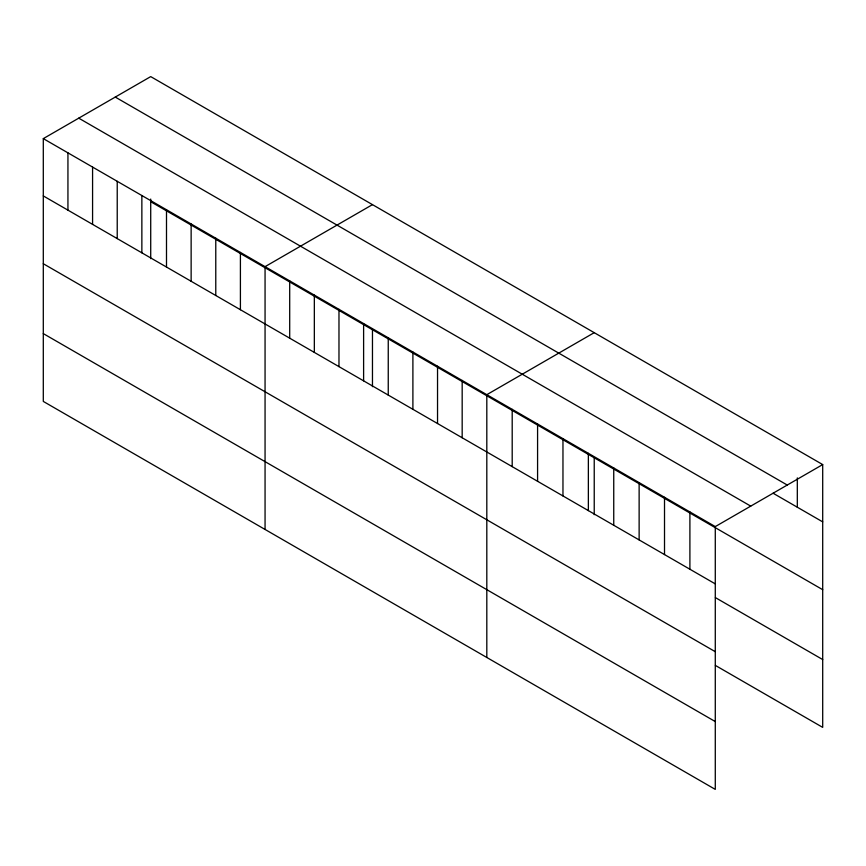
<?xml version="1.0" encoding="UTF-8"?>
<svg xmlns="http://www.w3.org/2000/svg" width="866" height="866" viewBox="0 0 866 866"><rect width="100%" height="100%" fill="white"/><g stroke="black" fill="none" stroke-linecap="round" stroke-linejoin="round"><path stroke-width="1.3" d="M43.3 138.625L715.284 526.593L715.284 789.391L43.3 401.423L43.3 138.625L150.716 76.609L822.7 464.577L822.7 727.375L715.381 665.424M372.467 204.636L265.061 266.652L265.061 529.451M594.228 332.663L486.811 394.68L486.811 657.478M715.284 526.593L822.7 464.577M115.265 97.079L787.259 485.047M773.078 493.219L822.7 521.873M78.741 118.155L750.735 506.123M150.716 201.724L822.7 589.692M43.3 195.922L715.284 583.89M715.381 597.605L822.7 659.556M43.3 263.729L715.284 651.697M43.3 333.605L715.284 721.573M797.315 477.902L797.315 507.216M689.899 511.936L689.899 569.233M664.514 497.279L664.514 554.576M639.13 482.622L639.13 539.919M613.745 467.965L613.745 525.261M594.228 457.778L594.228 514.707M588.36 453.308L588.36 510.604M562.965 438.651L562.965 495.947M537.58 423.994L537.58 481.29M512.196 409.337L512.196 466.633M462.173 380.455L462.173 437.752M437.536 366.231L437.536 423.528M412.898 352.007L412.898 409.304M388.249 337.783L388.249 395.069M372.467 329.751L372.467 386.68M363.612 323.559L363.612 380.845M338.974 309.324L338.974 366.621M314.336 295.1L314.336 352.397M289.699 280.876L289.699 338.173M240.412 252.428L240.412 309.725M215.775 238.204L215.775 295.49M191.137 223.98L191.137 281.266M166.499 209.756L166.499 267.042M150.716 199.061L150.716 258.653M141.862 195.521L141.862 252.818M117.224 181.297L117.224 238.594M92.575 167.073L92.575 224.37M67.938 152.849L67.938 210.146"/></g></svg>
